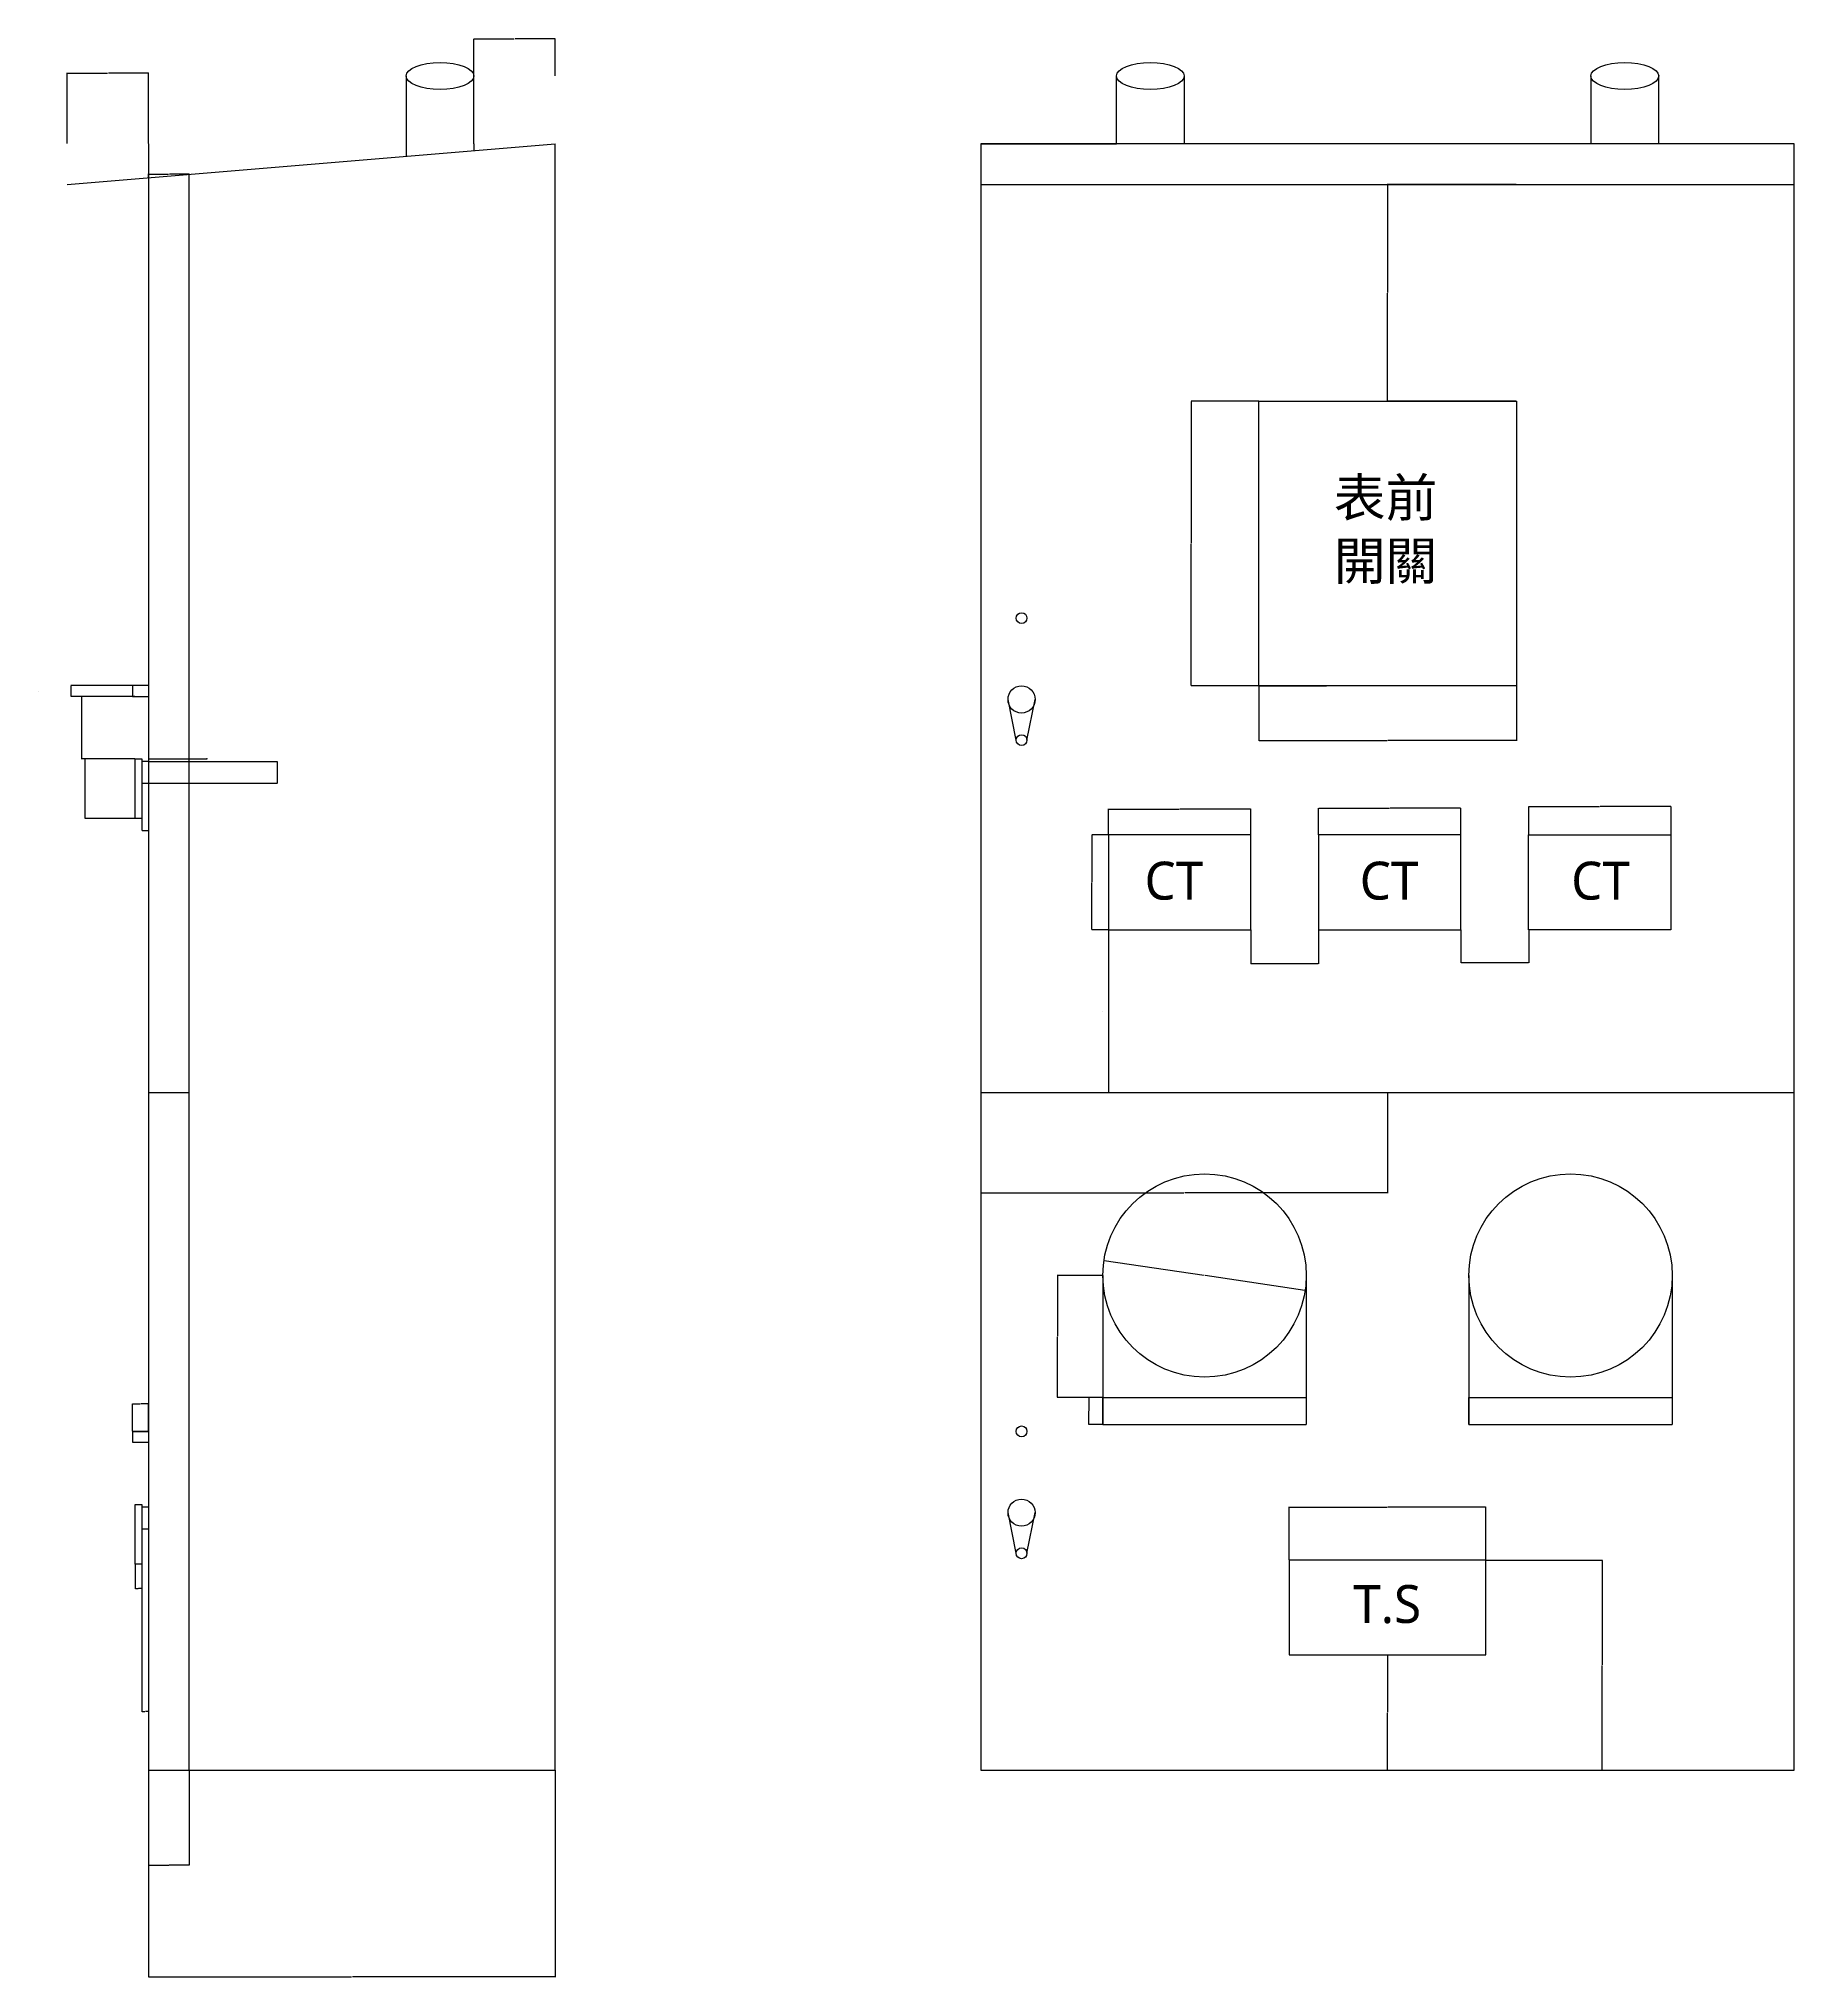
# Model space of a CAD drawing. Header units: millimetres. Extents: x 76 to 12892, y 3949 to 6333.
# Drawn here: x 4531 to 5826, y 4591 to 6021 of the extents above; entities that cross this region are included whole.
import ezdxf

# ---------------------------------------------------------------- set-up
doc = ezdxf.new("R2010")
doc.units = ezdxf.units.MM
doc.layers.add('DIMEN', color=102, linetype='Continuous', plot=False)
doc.styles.add('WD', font='Microsoft JhengHei.ttf')
doc.dimstyles.new('-', dxfattribs={"dimtxt": 0.18, "dimasz": 0.18, "dimexe": 0.18, "dimexo": 0.0625, "dimgap": 0.09, "dimtad": 0, "dimtih": 1, "dimtoh": 1, "dimzin": 0, "dimdsep": 46, "dimtxsty": 'WD', "dimcen": 0.09, "dimadec": 0, "dimazin": 0, "dimtfac": 1, "dimtofl": 0, "dimtmove": 2, "dimatfit": 3, "dimfxl": 1, "dimtolj": 1, "dimtzin": 0, "dimarcsym": 0})

# ---------------------------------------------------------------- blocks, each defined once
blk = doc.blocks.new('*D381')
at = {"layer": 'Defpoints', "color": 0, "transparency": 16777216}
for p in [(4552.5, 5996.1), (4552.5, 5943.9), (4612.5, 5943.9)]:
    blk.add_point(p, dxfattribs=at)
at = {"layer": 'DIMEN', "color": 0, "lineweight": -2, "transparency": 16777216}
for p, q in [((4552.5, 5944), (4552.5, 5996.3)), ((4552.7, 5996.1), (4582.1, 5996.1)), ((4612.3, 5996.1), (4582.9, 5996.1)), ((4612.5, 5944), (4612.5, 5996.3))]:
    blk.add_line(p, q, dxfattribs=at)
at = {"layer": 'DIMEN', "color": 0, "transparency": 16777216}
for points in [[(4552.7, 5996.1), (4552.7, 5996), (4552.5, 5996.1)], [(4612.3, 5996.1), (4612.3, 5996), (4612.5, 5996.1)]]:
    blk.add_solid(points, dxfattribs=at)
at = {"layer": 'DIMEN', "color": 0, "transparency": 16777216, "insert": (4582.5, 5996.1), "char_height": 0.18, "attachment_point": 5, "style": 'WD'}
blk.add_mtext('\\A1;60.00', dxfattribs=at)
blk = doc.blocks.new('*D409')
at = {"layer": 'Defpoints', "color": 0, "transparency": 16777216}
for p in [(4912.5, 6021.2), (4852.5, 5993.9), (4912.5, 5993.9)]:
    blk.add_point(p, dxfattribs=at)
at = {"layer": 'DIMEN', "color": 0, "lineweight": -2, "transparency": 16777216}
for p, q in [((4852.5, 5994), (4852.5, 6021.4)), ((4912.5, 5994), (4912.5, 6021.4)), ((4852.7, 6021.2), (4882.1, 6021.2)), ((4912.3, 6021.2), (4882.9, 6021.2))]:
    blk.add_line(p, q, dxfattribs=at)
at = {"layer": 'DIMEN', "color": 0, "transparency": 16777216}
for points in [[(4852.7, 6021.2), (4852.7, 6021.2), (4852.5, 6021.2)], [(4912.3, 6021.2), (4912.3, 6021.2), (4912.5, 6021.2)]]:
    blk.add_solid(points, dxfattribs=at)
at = {"layer": 'DIMEN', "color": 0, "transparency": 16777216, "insert": (4882.5, 6021.2), "char_height": 0.18, "attachment_point": 5, "style": 'WD'}
blk.add_mtext('\\A1;60.00', dxfattribs=at)
blk = doc.blocks.new('*D410')
at = {"layer": 'Defpoints', "color": 0, "transparency": 16777216}
for p in [(4642.5, 5921.4), (4612.5, 5918.9), (4642.5, 5918.9)]:
    blk.add_point(p, dxfattribs=at)
at = {"layer": 'DIMEN', "color": 0, "lineweight": -2, "transparency": 16777216}
for p, q in [((4612.5, 5919), (4612.5, 5921.6)), ((4612.7, 5921.4), (4627.1, 5921.4)), ((4642.3, 5921.4), (4627.9, 5921.4)), ((4642.5, 5919), (4642.5, 5921.6))]:
    blk.add_line(p, q, dxfattribs=at)
at = {"layer": 'DIMEN', "color": 0, "transparency": 16777216}
for points in [[(4612.7, 5921.4), (4612.7, 5921.4), (4612.5, 5921.4)], [(4642.3, 5921.4), (4642.3, 5921.4), (4642.5, 5921.4)]]:
    blk.add_solid(points, dxfattribs=at)
at = {"layer": 'DIMEN', "color": 0, "transparency": 16777216, "insert": (4627.5, 5921.4), "char_height": 0.18, "attachment_point": 5, "style": 'WD'}
blk.add_mtext('\\A1;30.00', dxfattribs=at)
blk = doc.blocks.new('*D411')
at = {"layer": 'Defpoints', "color": 0, "transparency": 16777216}
for p in [(4612.5, 4743.9), (4912.5, 4743.9), (4912.5, 4591.3)]:
    blk.add_point(p, dxfattribs=at)
at = {"layer": 'DIMEN', "color": 0, "lineweight": -2, "transparency": 16777216}
for p, q in [((4612.5, 4743.8), (4612.5, 4591.1)), ((4912.5, 4743.8), (4912.5, 4591.1)), ((4612.7, 4591.3), (4762.2, 4591.3)), ((4912.3, 4591.3), (4762.8, 4591.3))]:
    blk.add_line(p, q, dxfattribs=at)
at = {"layer": 'DIMEN', "color": 0, "transparency": 16777216}
for points in [[(4612.7, 4591.3), (4612.7, 4591.3), (4612.5, 4591.3)], [(4912.3, 4591.3), (4912.3, 4591.3), (4912.5, 4591.3)]]:
    blk.add_solid(points, dxfattribs=at)
at = {"layer": 'DIMEN', "color": 0, "transparency": 16777216, "insert": (4762.5, 4591.3), "char_height": 0.18, "attachment_point": 5, "style": 'WD'}
blk.add_mtext('\\A1;300', dxfattribs=at)
blk = doc.blocks.new('*D412')
at = {"layer": 'Defpoints', "color": 0, "transparency": 16777216}
for p in [(4612.5, 4743.9), (4642.5, 4743.9), (4642.5, 4673.9)]:
    blk.add_point(p, dxfattribs=at)
at = {"layer": 'DIMEN', "color": 0, "lineweight": -2, "transparency": 16777216}
for p, q in [((4612.5, 4743.8), (4612.5, 4673.7)), ((4642.5, 4743.8), (4642.5, 4673.7)), ((4612.7, 4673.9), (4627.3, 4673.9)), ((4642.3, 4673.9), (4627.7, 4673.9))]:
    blk.add_line(p, q, dxfattribs=at)
at = {"layer": 'DIMEN', "color": 0, "transparency": 16777216}
for points in [[(4612.7, 4673.9), (4612.7, 4673.8), (4612.5, 4673.9)], [(4642.3, 4673.9), (4642.3, 4673.8), (4642.5, 4673.9)]]:
    blk.add_solid(points, dxfattribs=at)
at = {"layer": 'DIMEN', "color": 0, "transparency": 16777216, "insert": (4627.5, 4673.9), "char_height": 0.18, "attachment_point": 5, "style": 'WD'}
blk.add_mtext('\\A1;30', dxfattribs=at)
blk = doc.blocks.new('*D413')
at = {"layer": 'Defpoints', "color": 0, "transparency": 16777216}
for p in [(4602.5, 5536.1), (4562.9, 5490.1), (4602.5, 5490.1)]:
    blk.add_point(p, dxfattribs=at)
at = {"layer": 'DIMEN', "color": 0, "lineweight": -2, "transparency": 16777216}
for p, q in [((4602.4, 5536.1), (4562.7, 5536.1)), ((4562.9, 5535.9), (4562.9, 5490.3)), ((4602.4, 5490.1), (4562.7, 5490.1))]:
    blk.add_line(p, q, dxfattribs=at)
at = {"layer": 'DIMEN', "color": 0, "transparency": 16777216}
for points in [[(4562.8, 5535.9), (4562.9, 5535.9), (4562.9, 5536.1)], [(4562.8, 5490.3), (4562.9, 5490.3), (4562.9, 5490.1)]]:
    blk.add_solid(points, dxfattribs=at)
at = {"layer": 'DIMEN', "color": 0, "transparency": 16777216, "insert": (4582, 5513.1), "char_height": 0.18, "attachment_point": 5, "style": 'WD'}
blk.add_mtext('\\A1;46', dxfattribs=at)
blk = doc.blocks.new('*D414')
at = {"layer": 'Defpoints', "color": 0, "transparency": 16777216}
for p in [(4602.5, 5490.1), (4565.5, 5446.1), (4602.5, 5446.1)]:
    blk.add_point(p, dxfattribs=at)
at = {"layer": 'DIMEN', "color": 0, "lineweight": -2, "transparency": 16777216}
for p, q in [((4602.4, 5490.1), (4565.4, 5490.1)), ((4565.5, 5489.9), (4565.5, 5446.3)), ((4602.4, 5446.1), (4565.4, 5446.1))]:
    blk.add_line(p, q, dxfattribs=at)
at = {"layer": 'DIMEN', "color": 0, "transparency": 16777216}
for points in [[(4565.5, 5489.9), (4565.6, 5489.9), (4565.5, 5490.1)], [(4565.5, 5446.3), (4565.6, 5446.3), (4565.5, 5446.1)]]:
    blk.add_solid(points, dxfattribs=at)
at = {"layer": 'DIMEN', "color": 0, "transparency": 16777216, "insert": (4578.8, 5468.1), "char_height": 0.18, "attachment_point": 5, "style": 'WD'}
blk.add_mtext('\\A1;44', dxfattribs=at)
blk = doc.blocks.new('*D415')
at = {"layer": 'Defpoints', "color": 0, "transparency": 16777216}
for p in [(4612.5, 5490.1), (4612.5, 5488.1), (4655.6, 5488.1)]:
    blk.add_point(p, dxfattribs=at)
at = {"layer": 'DIMEN', "color": 0, "lineweight": -2, "transparency": 16777216}
for p, q in [((4612.5, 5490.1), (4655.8, 5490.1)), ((4612.5, 5488.1), (4655.8, 5488.1)), ((4655.6, 5490.3), (4655.6, 5490.5)), ((4655.6, 5487.9), (4655.6, 5487.8))]:
    blk.add_line(p, q, dxfattribs=at)
at = {"layer": 'DIMEN', "color": 0, "transparency": 16777216}
for points in [[(4655.6, 5490.3), (4655.7, 5490.3), (4655.6, 5490.1)], [(4655.6, 5487.9), (4655.7, 5487.9), (4655.6, 5488.1)]]:
    blk.add_solid(points, dxfattribs=at)
at = {"layer": 'DIMEN', "color": 0, "transparency": 16777216, "insert": (4655.6, 5488.1), "char_height": 0.18, "attachment_point": 5, "style": 'WD'}
blk.add_mtext('\\A1;2', dxfattribs=at)
blk = doc.blocks.new('*D416')
at = {"layer": 'Defpoints', "color": 0, "transparency": 16777216}
for p in [(4607.5, 5446.1), (4612.5, 5446.1), (4612.5, 5437.3)]:
    blk.add_point(p, dxfattribs=at)
at = {"layer": 'DIMEN', "color": 0, "lineweight": -2, "transparency": 16777216}
for p, q in [((4607.5, 5446.1), (4607.5, 5437.1)), ((4607.7, 5437.3), (4612.3, 5437.3)), ((4612.5, 5446.1), (4612.5, 5437.1))]:
    blk.add_line(p, q, dxfattribs=at)
at = {"layer": 'DIMEN', "color": 0, "transparency": 16777216}
for points in [[(4607.7, 5437.3), (4607.7, 5437.2), (4607.5, 5437.3)], [(4612.3, 5437.3), (4612.3, 5437.2), (4612.5, 5437.3)]]:
    blk.add_solid(points, dxfattribs=at)
at = {"layer": 'DIMEN', "color": 0, "transparency": 16777216, "insert": (4610, 5419.3), "char_height": 0.18, "attachment_point": 5, "style": 'WD'}
blk.add_mtext('\\A1;5', dxfattribs=at)
blk = doc.blocks.new('*D417')
at = {"layer": 'Defpoints', "color": 0, "transparency": 16777216}
for p in [(4612.5, 5488.1), (4612.5, 5472.1), (4707.4, 5472.1)]:
    blk.add_point(p, dxfattribs=at)
at = {"layer": 'DIMEN', "color": 0, "lineweight": -2, "transparency": 16777216}
for p, q in [((4612.5, 5488.1), (4707.5, 5488.1)), ((4707.4, 5487.9), (4707.4, 5472.3)), ((4612.5, 5472.1), (4707.5, 5472.1))]:
    blk.add_line(p, q, dxfattribs=at)
at = {"layer": 'DIMEN', "color": 0, "transparency": 16777216}
for points in [[(4707.3, 5487.9), (4707.4, 5487.9), (4707.4, 5488.1)], [(4707.3, 5472.3), (4707.4, 5472.3), (4707.4, 5472.1)]]:
    blk.add_solid(points, dxfattribs=at)
at = {"layer": 'DIMEN', "color": 0, "transparency": 16777216, "insert": (4709, 5480.1), "char_height": 0.18, "attachment_point": 5, "style": 'WD'}
blk.add_mtext('\\A1;16', dxfattribs=at)
blk = doc.blocks.new('*D374')
at = {"layer": 'Defpoints', "color": 0, "transparency": 16777216}
for p in [(4555.2, 5536.1), (4602.5, 5544.1), (4602.5, 5536.1)]:
    blk.add_point(p, dxfattribs=at)
at = {"layer": 'DIMEN', "color": 0, "lineweight": -2, "transparency": 16777216}
for p, q in [((4602.4, 5544.1), (4555, 5544.1)), ((4602.4, 5536.1), (4555, 5536.1)), ((4555.2, 5543.9), (4555.2, 5536.3))]:
    blk.add_line(p, q, dxfattribs=at)
at = {"layer": 'DIMEN', "color": 0, "transparency": 16777216}
for points in [[(4555.1, 5543.9), (4555.2, 5543.9), (4555.2, 5544.1)], [(4555.1, 5536.3), (4555.2, 5536.3), (4555.2, 5536.1)]]:
    blk.add_solid(points, dxfattribs=at)
at = {"layer": 'DIMEN', "color": 0, "transparency": 16777216, "insert": (4531.5, 5540.1), "char_height": 0.18, "attachment_point": 5, "style": 'WD'}
blk.add_mtext('\\A1;8', dxfattribs=at)
blk = doc.blocks.new('*D418')
at = {"layer": 'Defpoints', "color": 0, "transparency": 16777216}
for p in [(4612.5, 5014.1), (4600.5, 4993.9), (4612.5, 4993.9)]:
    blk.add_point(p, dxfattribs=at)
at = {"layer": 'DIMEN', "color": 0, "lineweight": -2, "transparency": 16777216}
for p, q in [((4600.5, 4994), (4600.5, 5014.3)), ((4600.7, 5014.1), (4606.3, 5014.1)), ((4612.3, 5014.1), (4606.7, 5014.1)), ((4612.5, 4994), (4612.5, 5014.3))]:
    blk.add_line(p, q, dxfattribs=at)
at = {"layer": 'DIMEN', "color": 0, "transparency": 16777216}
for points in [[(4600.7, 5014.2), (4600.7, 5014.1), (4600.5, 5014.1)], [(4612.3, 5014.2), (4612.3, 5014.1), (4612.5, 5014.1)]]:
    blk.add_solid(points, dxfattribs=at)
at = {"layer": 'DIMEN', "color": 0, "transparency": 16777216, "insert": (4606.5, 5014.1), "char_height": 0.18, "attachment_point": 5, "style": 'WD'}
blk.add_mtext('\\A1;12', dxfattribs=at)
blk = doc.blocks.new('*D419')
at = {"layer": 'Defpoints', "color": 0, "transparency": 16777216}
for p in [(4607.5, 4895.9), (4612.5, 4895.9), (4612.5, 4787.1)]:
    blk.add_point(p, dxfattribs=at)
at = {"layer": 'DIMEN', "color": 0, "lineweight": -2, "transparency": 16777216}
for p, q in [((4607.5, 4895.8), (4607.5, 4786.9)), ((4612.5, 4895.8), (4612.5, 4786.9)), ((4607.7, 4787.1), (4609.8, 4787.1)), ((4612.3, 4787.1), (4610.1, 4787.1))]:
    blk.add_line(p, q, dxfattribs=at)
at = {"layer": 'DIMEN', "color": 0, "transparency": 16777216}
for points in [[(4607.7, 4787.1), (4607.7, 4787.1), (4607.5, 4787.1)], [(4612.3, 4787.1), (4612.3, 4787.1), (4612.5, 4787.1)]]:
    blk.add_solid(points, dxfattribs=at)
at = {"layer": 'DIMEN', "color": 0, "transparency": 16777216, "insert": (4610, 4787.1), "char_height": 0.18, "attachment_point": 5, "style": 'WD'}
blk.add_mtext('\\A1;5', dxfattribs=at)
blk = doc.blocks.new('*D420')
at = {"layer": 'Defpoints', "color": 0, "transparency": 16777216}
for p in [(4602.5, 4895.9), (4607.5, 4895.9), (4602.5, 4878)]:
    blk.add_point(p, dxfattribs=at)
at = {"layer": 'DIMEN', "color": 0, "lineweight": -2, "transparency": 16777216}
for p, q in [((4602.5, 4895.8), (4602.5, 4877.8)), ((4607.5, 4895.8), (4607.5, 4877.8)), ((4602.7, 4878), (4604.8, 4878)), ((4607.3, 4878), (4605.1, 4878))]:
    blk.add_line(p, q, dxfattribs=at)
at = {"layer": 'DIMEN', "color": 0, "transparency": 16777216}
for points in [[(4602.7, 4878), (4602.7, 4877.9), (4602.5, 4878)], [(4607.3, 4878), (4607.3, 4877.9), (4607.5, 4878)]]:
    blk.add_solid(points, dxfattribs=at)
at = {"layer": 'DIMEN', "color": 0, "transparency": 16777216, "insert": (4605, 4878), "char_height": 0.18, "attachment_point": 5, "style": 'WD'}
blk.add_mtext('\\A1;5', dxfattribs=at)
blk = doc.blocks.new('*D421')
at = {"layer": 'Defpoints', "color": 0, "transparency": 16777216}
for p in [(5526.5, 5913.9), (5621.5, 5913.9), (5621.5, 5753.9)]:
    blk.add_point(p, dxfattribs=at)
at = {"layer": 'DIMEN', "color": 0, "lineweight": -2, "transparency": 16777216}
for p, q in [((5621.4, 5913.9), (5526.3, 5913.9)), ((5526.5, 5913.7), (5526.5, 5834.1)), ((5526.5, 5754.1), (5526.5, 5833.7)), ((5621.4, 5753.9), (5526.3, 5753.9))]:
    blk.add_line(p, q, dxfattribs=at)
at = {"layer": 'DIMEN', "color": 0, "transparency": 16777216}
for points in [[(5526.4, 5913.7), (5526.5, 5913.7), (5526.5, 5913.9)], [(5526.4, 5754.1), (5526.5, 5754.1), (5526.5, 5753.9)]]:
    blk.add_solid(points, dxfattribs=at)
at = {"layer": 'DIMEN', "color": 0, "transparency": 16777216, "insert": (5526.5, 5833.9), "char_height": 0.18, "attachment_point": 5, "style": 'WD'}
blk.add_mtext('\\A1;160', dxfattribs=at)
blk = doc.blocks.new('*D422')
at = {"layer": 'Defpoints', "color": 0, "transparency": 16777216}
for p in [(5431.5, 5543.9), (5621.5, 5543.9), (5621.5, 5503.5)]:
    blk.add_point(p, dxfattribs=at)
at = {"layer": 'DIMEN', "color": 0, "lineweight": -2, "transparency": 16777216}
for p, q in [((5431.5, 5543.8), (5431.5, 5503.3)), ((5621.5, 5543.8), (5621.5, 5503.3)), ((5431.7, 5503.5), (5526.2, 5503.5)), ((5621.3, 5503.5), (5526.8, 5503.5))]:
    blk.add_line(p, q, dxfattribs=at)
at = {"layer": 'DIMEN', "color": 0, "transparency": 16777216}
for points in [[(5431.7, 5503.5), (5431.7, 5503.4), (5431.5, 5503.5)], [(5621.3, 5503.5), (5621.3, 5503.4), (5621.5, 5503.5)]]:
    blk.add_solid(points, dxfattribs=at)
at = {"layer": 'DIMEN', "color": 0, "transparency": 16777216, "insert": (5526.5, 5503.5), "char_height": 0.18, "attachment_point": 5, "style": 'WD'}
blk.add_mtext('\\A1;190', dxfattribs=at)
blk = doc.blocks.new('*D423')
at = {"layer": 'Defpoints', "color": 0, "transparency": 16777216}
for p in [(5431.5, 5753.9), (5381.6, 5543.9), (5431.5, 5543.9)]:
    blk.add_point(p, dxfattribs=at)
at = {"layer": 'DIMEN', "color": 0, "lineweight": -2, "transparency": 16777216}
for p, q in [((5431.4, 5753.9), (5381.5, 5753.9)), ((5381.6, 5753.7), (5381.6, 5649.1)), ((5381.6, 5544.1), (5381.6, 5648.7)), ((5431.4, 5543.9), (5381.5, 5543.9))]:
    blk.add_line(p, q, dxfattribs=at)
at = {"layer": 'DIMEN', "color": 0, "transparency": 16777216}
for points in [[(5381.6, 5753.7), (5381.7, 5753.7), (5381.6, 5753.9)], [(5381.6, 5544.1), (5381.7, 5544.1), (5381.6, 5543.9)]]:
    blk.add_solid(points, dxfattribs=at)
at = {"layer": 'DIMEN', "color": 0, "transparency": 16777216, "insert": (5381.6, 5648.9), "char_height": 0.18, "attachment_point": 5, "style": 'WD'}
blk.add_mtext('\\A1;210', dxfattribs=at)
blk = doc.blocks.new('*D382')
at = {"layer": 'Defpoints', "color": 0, "transparency": 16777216}
for p in [(5580.6, 5363.9), (5630.6, 5363.9), (5630.6, 5339.7)]:
    blk.add_point(p, dxfattribs=at)
at = {"layer": 'DIMEN', "color": 0, "lineweight": -2, "transparency": 16777216}
for p, q in [((5580.6, 5363.8), (5580.6, 5339.6)), ((5630.6, 5363.8), (5630.6, 5339.6)), ((5580.7, 5339.7), (5630.4, 5339.7))]:
    blk.add_line(p, q, dxfattribs=at)
at = {"layer": 'DIMEN', "color": 0, "transparency": 16777216}
for points in [[(5580.7, 5339.8), (5580.7, 5339.7), (5580.6, 5339.7)], [(5630.4, 5339.8), (5630.4, 5339.7), (5630.6, 5339.7)]]:
    blk.add_solid(points, dxfattribs=at)
at = {"layer": 'DIMEN', "color": 0, "transparency": 16777216, "insert": (5605.6, 5341.8), "char_height": 0.18, "attachment_point": 5, "style": 'WD'}
blk.add_mtext('\\A1;50', dxfattribs=at)
blk = doc.blocks.new('*D383')
at = {"layer": 'Defpoints', "color": 0, "transparency": 16777216}
for p in [(5425.6, 5363.9), (5475.6, 5363.9), (5475.6, 5339.1)]:
    blk.add_point(p, dxfattribs=at)
at = {"layer": 'DIMEN', "color": 0, "lineweight": -2, "transparency": 16777216}
for p, q in [((5425.6, 5363.8), (5425.6, 5338.9)), ((5475.6, 5363.8), (5475.6, 5338.9)), ((5425.7, 5339.1), (5475.4, 5339.1))]:
    blk.add_line(p, q, dxfattribs=at)
at = {"layer": 'DIMEN', "color": 0, "transparency": 16777216}
for points in [[(5425.7, 5339.2), (5425.7, 5339.1), (5425.6, 5339.1)], [(5475.4, 5339.2), (5475.4, 5339.1), (5475.6, 5339.1)]]:
    blk.add_solid(points, dxfattribs=at)
at = {"layer": 'DIMEN', "color": 0, "transparency": 16777216, "insert": (5450.6, 5338.7), "char_height": 0.18, "attachment_point": 5, "style": 'WD'}
blk.add_mtext('\\A1;50', dxfattribs=at)
blk = doc.blocks.new('*D384')
at = {"layer": 'Defpoints', "color": 0, "transparency": 16777216}
for p in [(5320.6, 5363.9), (5320.6, 5243.9), (5320.6, 5243.9)]:
    blk.add_point(p, dxfattribs=at)
at = {"layer": 'DIMEN', "color": 0, "lineweight": -2, "transparency": 16777216}
for p, q in [((5320.6, 5363.9), (5320.7, 5363.9)), ((5320.6, 5363.7), (5320.6, 5244.1)), ((5320.6, 5243.9), (5320.7, 5243.9))]:
    blk.add_line(p, q, dxfattribs=at)
at = {"layer": 'DIMEN', "color": 0, "transparency": 16777216}
for points in [[(5320.5, 5363.7), (5320.6, 5363.7), (5320.6, 5363.9)], [(5320.5, 5244.1), (5320.6, 5244.1), (5320.6, 5243.9)]]:
    blk.add_solid(points, dxfattribs=at)
at = {"layer": 'DIMEN', "color": 0, "transparency": 16777216, "insert": (5315.9, 5303.9), "char_height": 0.18, "attachment_point": 5, "style": 'WD'}
blk.add_mtext('\\A1;120', dxfattribs=at)
blk = doc.blocks.new('*D385')
at = {"layer": 'Defpoints', "color": 0, "transparency": 16777216}
for p in [(5320.6, 5433.9), (5308.4, 5363.9), (5320.6, 5363.9)]:
    blk.add_point(p, dxfattribs=at)
at = {"layer": 'DIMEN', "color": 0, "lineweight": -2, "transparency": 16777216}
for p, q in [((5320.5, 5433.9), (5308.3, 5433.9)), ((5308.4, 5433.7), (5308.4, 5399.1)), ((5308.4, 5364.1), (5308.4, 5398.7)), ((5320.5, 5363.9), (5308.3, 5363.9))]:
    blk.add_line(p, q, dxfattribs=at)
at = {"layer": 'DIMEN', "color": 0, "transparency": 16777216}
for points in [[(5308.4, 5433.7), (5308.5, 5433.7), (5308.4, 5433.9)], [(5308.4, 5364.1), (5308.5, 5364.1), (5308.4, 5363.9)]]:
    blk.add_solid(points, dxfattribs=at)
at = {"layer": 'DIMEN', "color": 0, "transparency": 16777216, "insert": (5308.4, 5398.9), "char_height": 0.18, "attachment_point": 5, "style": 'WD'}
blk.add_mtext('\\A1;70', dxfattribs=at)
blk = doc.blocks.new('*D386')
at = {"layer": 'Defpoints', "color": 0, "transparency": 16777216}
for p in [(5425.6, 5453), (5320.6, 5433.9), (5425.6, 5433.9)]:
    blk.add_point(p, dxfattribs=at)
at = {"layer": 'DIMEN', "color": 0, "lineweight": -2, "transparency": 16777216}
for p, q in [((5320.6, 5434), (5320.6, 5453.2)), ((5320.7, 5453), (5372.8, 5453)), ((5425.4, 5453), (5373.3, 5453)), ((5425.6, 5434), (5425.6, 5453.2))]:
    blk.add_line(p, q, dxfattribs=at)
at = {"layer": 'DIMEN', "color": 0, "transparency": 16777216}
for points in [[(5320.7, 5453), (5320.7, 5452.9), (5320.6, 5453)], [(5425.4, 5453), (5425.4, 5452.9), (5425.6, 5453)]]:
    blk.add_solid(points, dxfattribs=at)
at = {"layer": 'DIMEN', "color": 0, "transparency": 16777216, "insert": (5373.1, 5453), "char_height": 0.18, "attachment_point": 5, "style": 'WD'}
blk.add_mtext('\\A1;105', dxfattribs=at)
blk = doc.blocks.new('*D387')
at = {"layer": 'Defpoints', "color": 0, "transparency": 16777216}
for p in [(5580.6, 5453.6), (5475.6, 5433.9), (5580.6, 5433.9)]:
    blk.add_point(p, dxfattribs=at)
at = {"layer": 'DIMEN', "color": 0, "lineweight": -2, "transparency": 16777216}
for p, q in [((5475.6, 5434), (5475.6, 5453.8)), ((5475.7, 5453.6), (5527.8, 5453.6)), ((5580.4, 5453.6), (5528.3, 5453.6)), ((5580.6, 5434), (5580.6, 5453.8))]:
    blk.add_line(p, q, dxfattribs=at)
at = {"layer": 'DIMEN', "color": 0, "transparency": 16777216}
for points in [[(5475.7, 5453.6), (5475.7, 5453.6), (5475.6, 5453.6)], [(5580.4, 5453.6), (5580.4, 5453.6), (5580.6, 5453.6)]]:
    blk.add_solid(points, dxfattribs=at)
at = {"layer": 'DIMEN', "color": 0, "transparency": 16777216, "insert": (5528.1, 5453.6), "char_height": 0.18, "attachment_point": 5, "style": 'WD'}
blk.add_mtext('\\A1;105', dxfattribs=at)
blk = doc.blocks.new('*D388')
at = {"layer": 'Defpoints', "color": 0, "transparency": 16777216}
for p in [(5735.6, 5454.8), (5630.6, 5433.9), (5735.6, 5433.9)]:
    blk.add_point(p, dxfattribs=at)
at = {"layer": 'DIMEN', "color": 0, "lineweight": -2, "transparency": 16777216}
for p, q in [((5630.6, 5434), (5630.6, 5455)), ((5630.7, 5454.8), (5682.8, 5454.8)), ((5735.4, 5454.8), (5683.3, 5454.8)), ((5735.6, 5434), (5735.6, 5455))]:
    blk.add_line(p, q, dxfattribs=at)
at = {"layer": 'DIMEN', "color": 0, "transparency": 16777216}
for points in [[(5630.7, 5454.9), (5630.7, 5454.8), (5630.6, 5454.8)], [(5735.4, 5454.9), (5735.4, 5454.8), (5735.6, 5454.8)]]:
    blk.add_solid(points, dxfattribs=at)
at = {"layer": 'DIMEN', "color": 0, "transparency": 16777216, "insert": (5683.1, 5454.8), "char_height": 0.18, "attachment_point": 5, "style": 'WD'}
blk.add_mtext('\\A1;105', dxfattribs=at)
blk = doc.blocks.new('*D389')
at = {"layer": 'Defpoints', "color": 0, "transparency": 16777216}
for p in [(5226.5, 5243.9), (5526.5, 5243.9), (5526.5, 5169.8)]:
    blk.add_point(p, dxfattribs=at)
at = {"layer": 'DIMEN', "color": 0, "lineweight": -2, "transparency": 16777216}
for p, q in [((5226.5, 5243.8), (5226.5, 5169.6)), ((5526.5, 5243.8), (5526.5, 5169.6)), ((5226.7, 5169.8), (5376.2, 5169.8)), ((5526.3, 5169.8), (5376.8, 5169.8))]:
    blk.add_line(p, q, dxfattribs=at)
at = {"layer": 'DIMEN', "color": 0, "transparency": 16777216}
for points in [[(5226.7, 5169.8), (5226.7, 5169.7), (5226.5, 5169.8)], [(5526.3, 5169.8), (5526.3, 5169.7), (5526.5, 5169.8)]]:
    blk.add_solid(points, dxfattribs=at)
at = {"layer": 'DIMEN', "color": 0, "transparency": 16777216, "insert": (5376.5, 5169.8), "char_height": 0.18, "attachment_point": 5, "style": 'WD'}
blk.add_mtext('\\A1;300', dxfattribs=at)
blk = doc.blocks.new('*D390')
at = {"layer": 'Defpoints', "color": 0, "transparency": 16777216}
for p in [(5316.5, 5018.9), (5306.1, 4998.9), (5316.5, 4998.9)]:
    blk.add_point(p, dxfattribs=at)
at = {"layer": 'DIMEN', "color": 0, "lineweight": -2, "transparency": 16777216}
for p, q in [((5316.4, 5018.9), (5305.9, 5018.9)), ((5306.1, 5018.7), (5306.1, 5009.1)), ((5306.1, 4999.1), (5306.1, 5008.7)), ((5316.4, 4998.9), (5305.9, 4998.9))]:
    blk.add_line(p, q, dxfattribs=at)
at = {"layer": 'DIMEN', "color": 0, "transparency": 16777216}
for points in [[(5306, 5018.7), (5306.1, 5018.7), (5306.1, 5018.9)], [(5306, 4999.1), (5306.1, 4999.1), (5306.1, 4998.9)]]:
    blk.add_solid(points, dxfattribs=at)
at = {"layer": 'DIMEN', "color": 0, "transparency": 16777216, "insert": (5306.1, 5008.9), "char_height": 0.18, "attachment_point": 5, "style": 'WD'}
blk.add_mtext('\\A1;20', dxfattribs=at)
blk = doc.blocks.new('*D391')
at = {"layer": 'Defpoints', "color": 0, "transparency": 16777216}
for p in [(5283, 5108.9), (5316.5, 5108.9), (5316.5, 5018.9)]:
    blk.add_point(p, dxfattribs=at)
at = {"layer": 'DIMEN', "color": 0, "lineweight": -2, "transparency": 16777216}
for p, q in [((5316.4, 5108.9), (5282.8, 5108.9)), ((5283, 5108.7), (5283, 5064.1)), ((5283, 5019.1), (5283, 5063.7)), ((5316.4, 5018.9), (5282.8, 5018.9))]:
    blk.add_line(p, q, dxfattribs=at)
at = {"layer": 'DIMEN', "color": 0, "transparency": 16777216}
for points in [[(5283, 5108.7), (5283, 5108.7), (5283, 5108.9)], [(5283, 5019.1), (5283, 5019.1), (5283, 5018.9)]]:
    blk.add_solid(points, dxfattribs=at)
at = {"layer": 'DIMEN', "color": 0, "transparency": 16777216, "insert": (5283, 5063.9), "char_height": 0.18, "attachment_point": 5, "style": 'WD'}
blk.add_mtext('\\A1;90', dxfattribs=at)
blk = doc.blocks.new('*D392')
at = {"layer": 'Defpoints', "color": 0, "transparency": 16777216}
for p in [(5317.3, 5120.1), (5465.6, 5097.7)]:
    blk.add_point(p, dxfattribs=at)
at = {"layer": 'DIMEN', "color": 0, "lineweight": -2, "transparency": 16777216}
for p, q in [((5317.5, 5120), (5391.1, 5109)), ((5465.5, 5097.7), (5391.9, 5108.8))]:
    blk.add_line(p, q, dxfattribs=at)
at = {"layer": 'DIMEN', "color": 0, "transparency": 16777216}
for points in [[(5317.5, 5120.1), (5317.5, 5120), (5317.3, 5120.1)], [(5465.5, 5097.8), (5465.5, 5097.7), (5465.6, 5097.7)]]:
    blk.add_solid(points, dxfattribs=at)
at = {"layer": 'DIMEN', "color": 0, "transparency": 16777216, "insert": (5391.5, 5108.9), "char_height": 0.18, "attachment_point": 5, "style": 'WD'}
blk.add_mtext('\\A1;∅150', dxfattribs=at)
blk = doc.blocks.new('*D393')
at = {"layer": 'Defpoints', "color": 0, "transparency": 16777216}
for p in [(5454, 4828.9), (5454, 4743.9), (5526.5, 4743.9)]:
    blk.add_point(p, dxfattribs=at)
at = {"layer": 'DIMEN', "color": 0, "lineweight": -2, "transparency": 16777216}
for p, q in [((5454, 4828.9), (5526.7, 4828.9)), ((5526.5, 4828.7), (5526.5, 4786.6)), ((5526.5, 4744.1), (5526.5, 4786.2)), ((5454, 4743.9), (5526.7, 4743.9))]:
    blk.add_line(p, q, dxfattribs=at)
at = {"layer": 'DIMEN', "color": 0, "transparency": 16777216}
for points in [[(5526.4, 4828.7), (5526.5, 4828.7), (5526.5, 4828.9)], [(5526.4, 4744.1), (5526.5, 4744.1), (5526.5, 4743.9)]]:
    blk.add_solid(points, dxfattribs=at)
at = {"layer": 'DIMEN', "color": 0, "transparency": 16777216, "insert": (5526.5, 4786.4), "char_height": 0.18, "attachment_point": 5, "style": 'WD'}
blk.add_mtext('\\A1;85', dxfattribs=at)
blk = doc.blocks.new('*D394')
at = {"layer": 'Defpoints', "color": 0, "transparency": 16777216}
for p in [(5599, 4898.9), (5599, 4743.9), (5684.9, 4743.9)]:
    blk.add_point(p, dxfattribs=at)
at = {"layer": 'DIMEN', "color": 0, "lineweight": -2, "transparency": 16777216}
for p, q in [((5599, 4898.9), (5685.1, 4898.9)), ((5684.9, 4898.7), (5684.9, 4821.6)), ((5684.9, 4744.1), (5684.9, 4821.2)), ((5599, 4743.9), (5685.1, 4743.9))]:
    blk.add_line(p, q, dxfattribs=at)
at = {"layer": 'DIMEN', "color": 0, "transparency": 16777216}
for points in [[(5684.9, 4898.7), (5685, 4898.7), (5684.9, 4898.9)], [(5684.9, 4744.1), (5685, 4744.1), (5684.9, 4743.9)]]:
    blk.add_solid(points, dxfattribs=at)
at = {"layer": 'DIMEN', "color": 0, "transparency": 16777216, "insert": (5684.9, 4821.4), "char_height": 0.18, "attachment_point": 5, "style": 'WD'}
blk.add_mtext('\\A1;155', dxfattribs=at)
blk = doc.blocks.new('*D395')
at = {"layer": 'Defpoints', "color": 0, "transparency": 16777216}
for p in [(5599, 4938), (5454, 4898.9), (5599, 4898.9)]:
    blk.add_point(p, dxfattribs=at)
at = {"layer": 'DIMEN', "color": 0, "lineweight": -2, "transparency": 16777216}
for p, q in [((5454, 4899), (5454, 4938.2)), ((5454.2, 4938), (5526.2, 4938)), ((5598.8, 4938), (5526.8, 4938)), ((5599, 4899), (5599, 4938.2))]:
    blk.add_line(p, q, dxfattribs=at)
at = {"layer": 'DIMEN', "color": 0, "transparency": 16777216}
for points in [[(5454.2, 4938), (5454.2, 4938), (5454, 4938)], [(5598.8, 4938), (5598.8, 4938), (5599, 4938)]]:
    blk.add_solid(points, dxfattribs=at)
at = {"layer": 'DIMEN', "color": 0, "transparency": 16777216, "insert": (5526.5, 4938), "char_height": 0.18, "attachment_point": 5, "style": 'WD'}
blk.add_mtext('\\A1;145', dxfattribs=at)

msp = doc.modelspace()

# ---------------------------------------------------------------- linework, layer by layer
for p, q in [((4802.47708, 5993.89451), (4802.47708, 5943.89451)), ((4852.47708, 5943.89451), (4852.47708, 5993.89451)), ((5326.47956, 5943.89451), (5326.47956, 5993.89451)), ((5376.47956, 5993.89451), (5376.47956, 5943.89451)), ((5376.47956, 5993.89451), (5376.47956, 5983.89451)), ((5676.47956, 5993.89451), (5676.47956, 5943.89451)), ((5726.47956, 5943.89451), (5726.47956, 5993.89451)), ((4552.47708, 5913.89451), (4912.47708, 5943.89451)), ((4612.47708, 5943.89451), (4612.47708, 5544.12027)), ((4802.47708, 5943.89451), (4802.47708, 5934.72784)), ((4852.47708, 5943.89451), (4852.47708, 5938.89451)), ((4912.47708, 4743.89451), (4912.47708, 5943.89451)), ((5826.47956, 5943.89451), (5226.47956, 5943.89451)), ((5226.47956, 5943.89451), (5326.47956, 5943.89451)), ((5226.47956, 5943.89451), (5226.47956, 5913.89451)), ((5226.47956, 5943.89451), (5226.47956, 5913.89451)), ((5826.47956, 5943.89451), (5726.47956, 5943.89451)), ((5826.47956, 5243.89451), (5826.47956, 5943.89451)), ((4642.47708, 4743.89451), (4642.47708, 5921.39451)), ((4612.47708, 5918.89451), (4612.47708, 4743.89451)), ((5226.47956, 5913.89451), (5826.47956, 5913.89451)), ((5226.47956, 5913.89451), (5431.47956, 5913.89451)), ((5226.47956, 5913.89451), (5226.47956, 5243.89451)), ((5431.47956, 5753.89451), (5621.47956, 5753.89451)), ((5621.47956, 5753.89451), (5621.47956, 5543.89451)), ((4612.47708, 5544.12027), (4600.47708, 5544.12027)), ((4600.47708, 5544.12027), (4600.47708, 5536.12027)), ((4600.47708, 5536.12027), (4604.97708, 5536.12027)), ((4612.47708, 5544.12027), (4602.47708, 5544.12027)), ((4602.47708, 5536.12027), (4607.47708, 5536.12027)), ((4612.47708, 5544.12027), (4607.47708, 5544.12027)), ((4607.47708, 5536.12027), (4612.47708, 5536.12027)), ((5431.47956, 5543.89451), (5481.47956, 5543.89451)), ((5252.47956, 5503.89451), (5246.47956, 5533.89451)), ((5260.47956, 5503.89451), (5266.47956, 5533.89451)), ((4602.47708, 5490.12027), (4607.47708, 5490.12027)), ((4602.47708, 5446.12027), (4602.47708, 5490.12027)), ((4607.47708, 5490.12027), (4607.47708, 5446.12027)), ((4612.47708, 5488.12027), (4607.47708, 5488.12027)), ((4607.47708, 5488.12027), (4607.47708, 5472.12027)), ((4612.47708, 5490.12027), (4612.47708, 5488.12027)), ((4607.47708, 5472.12027), (4612.47708, 5472.12027)), ((4607.47708, 5446.12027), (4602.47708, 5446.12027)), ((5425.55972, 5433.89451), (5320.55972, 5433.89451)), ((5320.55972, 5433.89451), (5320.55972, 5363.89451)), ((5425.55972, 5363.89451), (5425.55972, 5433.89451)), ((5580.55972, 5433.89451), (5475.55972, 5433.89451)), ((5475.55972, 5433.89451), (5475.55972, 5363.89451)), ((5580.55972, 5363.89451), (5580.55972, 5433.89451)), ((5630.55972, 5363.89451), (5630.55972, 5433.89451)), ((5630.55972, 5433.89451), (5735.55972, 5433.89451)), ((5735.55972, 5433.89451), (5735.55972, 5363.89451)), ((5320.55972, 5363.89451), (5425.55972, 5363.89451)), ((5475.55972, 5363.89451), (5580.55972, 5363.89451)), ((5735.55972, 5363.89451), (5630.55972, 5363.89451)), ((4612.47708, 5243.89451), (4642.47708, 5243.89451)), ((5226.47956, 5243.89451), (5826.47956, 5243.89451)), ((5226.47956, 5243.89451), (5226.47956, 4743.89451)), ((5826.47956, 4743.89451), (5826.47956, 5243.89451)), ((5316.47956, 5108.89451), (5316.47956, 4998.89451)), ((5466.47956, 5108.89451), (5466.47956, 4998.89451)), ((5586.47956, 5108.89451), (5586.47956, 4998.89451)), ((5736.47956, 5108.89451), (5736.47956, 4998.89451)), ((5316.47956, 4998.89451), (5316.47956, 5018.89451)), ((5316.47956, 5018.89451), (5466.47956, 5018.89451)), ((5586.47956, 4998.89451), (5586.47956, 5018.89451)), ((5586.47956, 5018.89451), (5736.47956, 5018.89451)), ((4600.47708, 4993.89451), (4612.47708, 4993.89451)), ((4612.47708, 4993.89451), (4600.47708, 4993.89451)), ((4600.47708, 4993.89451), (4600.47708, 4985.89451)), ((4612.47708, 4993.89451), (4602.47708, 4993.89451)), ((4612.47708, 4993.89451), (4607.47708, 4993.89451)), ((5316.47956, 4998.89451), (5466.47956, 4998.89451)), ((5586.47956, 4998.89451), (5736.47956, 4998.89451)), ((4600.47708, 4985.89451), (4604.97708, 4985.89451)), ((4602.47708, 4985.89451), (4607.47708, 4985.89451)), ((4607.47708, 4985.89451), (4612.47708, 4985.89451)), ((4602.47708, 4939.89451), (4607.47708, 4939.89451)), ((4602.47708, 4895.89451), (4602.47708, 4939.89451)), ((4607.47708, 4939.89451), (4607.47708, 4895.89451)), ((4612.47708, 4937.89451), (4607.47708, 4937.89451)), ((4607.47708, 4937.89451), (4607.47708, 4921.89451)), ((4612.47708, 4939.89451), (4612.47708, 4937.89451)), ((4607.47708, 4921.89451), (4612.47708, 4921.89451)), ((5252.47956, 4903.89451), (5246.47956, 4933.89451)), ((5260.47956, 4903.89451), (5266.47956, 4933.89451)), ((4607.47708, 4895.89451), (4602.47708, 4895.89451)), ((5598.97956, 4898.89451), (5453.97956, 4898.89451)), ((5453.97956, 4898.89451), (5453.97956, 4828.89451)), ((5598.97956, 4828.89451), (5598.97956, 4898.89451)), ((5453.97956, 4828.89451), (5598.97956, 4828.89451)), ((4612.47708, 4743.89451), (4912.47708, 4743.89451)), ((5226.47956, 4743.89451), (5826.47956, 4743.89451))]:
    msp.add_line(p, q)
for centre, radius in [((5256.47956, 5593.89451), 4), ((5256.47956, 5533.89451), 10), ((5256.47956, 5503.89451), 4), ((5391.47956, 5108.89451), 75), ((5661.47956, 5108.89451), 75), ((5256.47956, 4933.89451), 10), ((5256.47956, 4903.89451), 4)]:
    msp.add_circle(centre, radius)
for centre in [(4827.47708, 5993.89451), (5351.47956, 5993.89451), (5701.47956, 5993.89451)]:
    msp.add_ellipse(centre, major_axis=(25, 0), ratio=0.4)
at = {"layer": 'DIMEN'}
for p, q in [((5431.47956, 5543.89451), (5431.47956, 5753.89451)), ((5621.47956, 5543.89451), (5431.47956, 5543.89451))]:
    msp.add_line(p, q, dxfattribs=at)
msp.add_circle((5256.47956, 4993.89451), 4, dxfattribs=at)

# ---------------------------------------------------------------- texts
at = {"char_height": 27.982818, "attachment_point": 1, "style": 'WD'}
for s, insert in [('表前^J開關', (5486.80612, 5696.79665)), ('CT', (5347.17244, 5414.21332)), ('CT', (5505.91715, 5414.21332)), ('CT', (5661.89865, 5414.21332)), ('T.S', (5501.19628, 4880.4984))]:
    msp.add_mtext_dynamic_manual_height_columns(s, width=765.4122302, gutter_width=139.91409, heights=[267.9388], dxfattribs=dict(at, insert=insert))

# ---------------------------------------------------------------- dimensions: what is measured, and where the dimension line sits
at = {"layer": 'DIMEN'}
for base, p1, p2, picture, middle in [((4912.47708, 6021.18202), (4852.47708, 5993.89451), (4912.47708, 5993.89451), '*D409', (4882.47708, 6021.18202)), ((4552.47708, 5996.07137), (4612.47708, 5943.89451), (4552.47708, 5943.89451), '*D381', (4582.47708, 5996.07137)), ((4642.47708, 5921.39451), (4612.47708, 5918.89451), (4642.47708, 5918.89451), '*D410', (4627.47708, 5921.39451))]:
    dim = msp.add_linear_dim(base=base, p1=p1, p2=p2, dimstyle='-', dxfattribs=at)
    dim.commit()
    dim.dimension.update_dxf_attribs({"geometry": picture, "text_midpoint": middle})
for base, p1, p2, picture, middle in [((5526.47956, 5913.89451), (5621.47956, 5753.89451), (5621.47956, 5913.89451), '*D421', (5526.47956, 5833.89451)), ((5381.64529, 5543.89451), (5431.47956, 5753.89451), (5431.47956, 5543.89451), '*D423', (5381.64529, 5648.89451)), ((5308.43472, 5363.89451), (5320.55972, 5433.89451), (5320.55972, 5363.89451), '*D385', (5308.43472, 5398.89451)), ((5282.9874, 5108.89451), (5316.47956, 5018.89451), (5316.47956, 5108.89451), '*D391', (5282.9874, 5063.89451)), ((5306.06315, 4998.89451), (5316.47956, 5018.89451), (5316.47956, 4998.89451), '*D390', (5306.06315, 5008.89451)), ((5684.94842, 4743.89451), (5598.97956, 4898.89451), (5598.97956, 4743.89451), '*D394', (5684.94842, 4821.39451)), ((5526.47956, 4743.89451), (5453.97956, 4828.89451), (5453.97956, 4743.89451), '*D393', (5526.47956, 4786.39451))]:
    dim = msp.add_linear_dim(base=base, p1=p1, p2=p2, angle=90, dimstyle='-', override={"dimdec": 0}, dxfattribs=at)
    dim.commit()
    dim.dimension.update_dxf_attribs({"geometry": picture, "text_midpoint": middle})
for base, p1, p2, angle, picture, middle, dimtype in [((4555.1569, 5536.12027), (4602.47708, 5544.12027), (4602.47708, 5536.12027), 90, '*D374', (4531.52101, 5540.12027), 160), ((4562.85976, 5490.12027), (4602.47708, 5536.12027), (4602.47708, 5490.12027), 90, '*D413', (4582.00605, 5513.12027), 160), ((4565.54902, 5446.12027), (4602.47708, 5490.12027), (4602.47708, 5446.12027), 90, '*D414', (4578.82533, 5468.12027), 160), ((4655.63893, 5488.12027), (4612.47708, 5490.12027), (4612.47708, 5488.12027), 90, '*D415', (4655.63893, 5488.12027), 160), ((4707.36924, 5472.12027), (4612.47708, 5488.12027), (4612.47708, 5472.12027), 270, '*D417', (4709.02241, 5480.12027), 161), ((5320.55972, 5243.89451), (5320.55972, 5363.89451), (5320.55972, 5243.89451), 90, '*D384', (5315.86259, 5303.89451), 160)]:
    dim = msp.add_linear_dim(base=base, p1=p1, p2=p2, angle=angle, dimstyle='-', override={"dimdec": 0}, dxfattribs=at)
    dim.commit()
    dim.dimension.update_dxf_attribs({"geometry": picture, "text_midpoint": middle, "dimtype": dimtype})
for base, p1, p2, picture, middle in [((5621.47956, 5503.46104), (5431.47956, 5543.89451), (5621.47956, 5543.89451), '*D422', (5526.47956, 5503.46104)), ((5425.55972, 5452.97591), (5320.55972, 5433.89451), (5425.55972, 5433.89451), '*D386', (5373.05972, 5452.97591)), ((5580.55972, 5453.59468), (5475.55972, 5433.89451), (5580.55972, 5433.89451), '*D387', (5528.05972, 5453.59468)), ((5735.55972, 5454.8322), (5630.55972, 5433.89451), (5735.55972, 5433.89451), '*D388', (5683.05972, 5454.8322)), ((5526.47956, 5169.75935), (5226.47956, 5243.89451), (5526.47956, 5243.89451), '*D389', (5376.47956, 5169.75935)), ((4612.47708, 5014.12022), (4600.47708, 4993.89451), (4612.47708, 4993.89451), '*D418', (4606.47708, 5014.12022)), ((5598.97956, 4937.98013), (5453.97956, 4898.89451), (5598.97956, 4898.89451), '*D395', (5526.47956, 4937.98013)), ((4602.47708, 4877.96336), (4607.47708, 4895.89451), (4602.47708, 4895.89451), '*D420', (4604.97708, 4877.96336)), ((4612.47708, 4787.10346), (4607.47708, 4895.89451), (4612.47708, 4895.89451), '*D419', (4609.97708, 4787.10346)), ((4912.47708, 4591.30585), (4612.47708, 4743.89451), (4912.47708, 4743.89451), '*D411', (4762.47708, 4591.30585)), ((4642.47708, 4673.87745), (4612.47708, 4743.89451), (4642.47708, 4743.89451), '*D412', (4627.47708, 4673.87745))]:
    dim = msp.add_linear_dim(base=base, p1=p1, p2=p2, dimstyle='-', override={"dimdec": 0}, dxfattribs=at)
    dim.commit()
    dim.dimension.update_dxf_attribs({"geometry": picture, "text_midpoint": middle})
for base, p1, p2, picture, middle in [((4612.47708, 5437.27123), (4607.47708, 5446.12027), (4612.47708, 5446.12027), '*D416', (4609.97708, 5419.27123)), ((5475.55972, 5339.12066), (5425.55972, 5363.89451), (5475.55972, 5363.89451), '*D383', (5450.55972, 5338.65372)), ((5630.55972, 5339.73941), (5580.55972, 5363.89451), (5630.55972, 5363.89451), '*D382', (5605.55972, 5341.75524))]:
    dim = msp.add_linear_dim(base=base, p1=p1, p2=p2, dimstyle='-', override={"dimdec": 0}, dxfattribs=at)
    dim.commit()
    dim.dimension.update_dxf_attribs({"geometry": picture, "text_midpoint": middle, "dimtype": 160})
dim = msp.add_diameter_dim_2p(p1=(5465.64187, 5097.71634), p2=(5317.31725, 5120.07268), dimstyle='-', override={"dimdec": 0}, dxfattribs=at)
dim.commit()
dim.dimension.update_dxf_attribs({"geometry": '*D392', "text_midpoint": (5391.47956, 5108.89451), "dimtype": 163})

doc.saveas('drawing.dxf')
